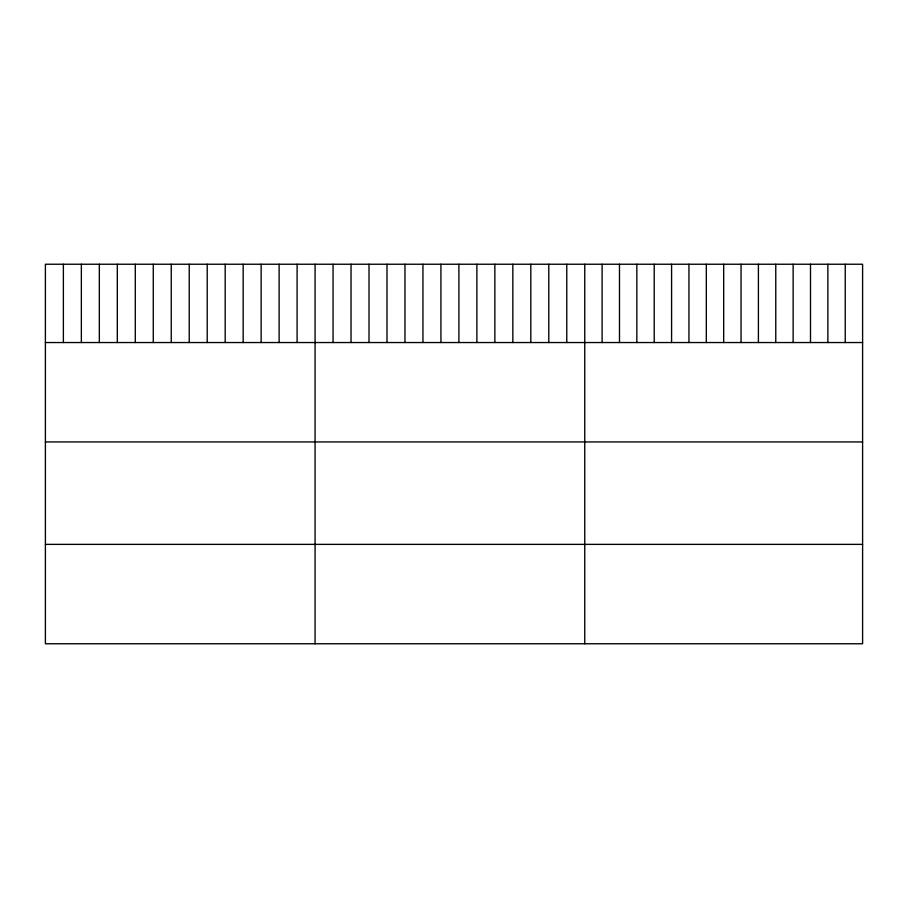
<?xml version="1.0" encoding="UTF-8"?>
<svg xmlns="http://www.w3.org/2000/svg" width="908" height="908" viewBox="0 0 908 908"><rect width="100%" height="100%" fill="white"/><g stroke="black" fill="none" stroke-linecap="round" stroke-linejoin="round"><path stroke-width="1.36" d="M862.6 342.543L862.6 643.761L45.4 643.761L45.4 264.239L862.6 264.239L862.6 342.543L45.4 342.543M45.4 441.946L862.6 441.946M45.4 544.369L862.6 544.369M845.235 264.239L845.235 342.543M827.869 264.239L827.869 342.543M810.504 264.239L810.504 342.543M793.138 264.239L793.138 342.543M775.773 264.239L775.773 342.543M758.407 264.239L758.407 342.543M741.041 264.239L741.041 342.543M723.676 264.239L723.676 342.543M706.31 264.239L706.31 342.543M688.945 264.239L688.945 342.543M671.58 264.239L671.58 342.543M654.214 264.239L654.214 342.543M636.849 264.239L636.849 342.543M619.483 264.239L619.483 342.543M602.117 264.239L602.117 342.543M584.752 264.239L584.752 643.761M566.774 264.239L566.774 342.543M548.795 264.239L548.795 342.543M530.817 264.239L530.817 342.543M512.838 264.239L512.838 342.543M494.86 264.239L494.86 342.543M476.882 264.239L476.882 342.543M458.903 264.239L458.903 342.543M440.925 264.239L440.925 342.543M422.946 264.239L422.946 342.543M404.968 264.239L404.968 342.543M386.99 264.239L386.99 342.543M369.011 264.239L369.011 342.543M351.033 264.239L351.033 342.543M333.054 264.239L333.054 342.543M315.076 264.239L315.076 643.761M297.098 264.239L297.098 342.543M279.119 264.239L279.119 342.543M261.141 264.239L261.141 342.543M243.162 264.239L243.162 342.543M225.184 264.239L225.184 342.543M207.206 264.239L207.206 342.543M189.227 264.239L189.227 342.543M171.249 264.239L171.249 342.543M153.27 264.239L153.27 342.543M135.292 264.239L135.292 342.543M117.314 264.239L117.314 342.543M99.335 264.239L99.335 342.543M81.357 264.239L81.357 342.543M63.378 264.239L63.378 342.543"/></g></svg>
